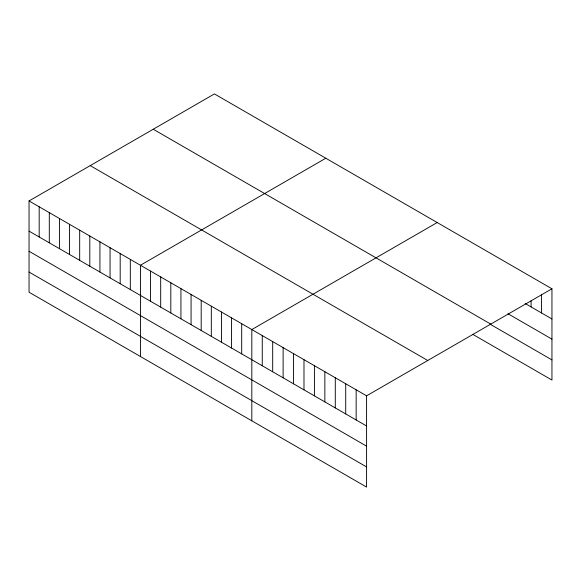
<?xml version="1.0" encoding="UTF-8"?>
<svg xmlns="http://www.w3.org/2000/svg" width="581" height="581" viewBox="0 0 581 581"><rect width="100%" height="100%" fill="white"/><g stroke="black" fill="none" stroke-linecap="round" stroke-linejoin="round"><path stroke-width="0.87" d="M29.05 200.939L366.582 395.814L366.582 487.081L29.05 292.207L29.05 200.939L214.418 93.919L551.95 288.793L551.95 380.061L472.956 334.453M325.803 158.228L140.435 265.248L140.435 356.516M437.188 222.538L251.82 329.558L251.82 420.826M366.582 395.814L551.95 288.793M525.122 303.478L551.95 318.969M507.983 313.747L551.95 339.13M153.246 129.236L490.778 324.111M490.095 324.191L551.95 359.9M90.222 165.621L427.754 360.496M29.05 231.115L366.582 425.989M29.05 251.275L366.582 446.15M29.05 272.046L366.582 466.921M541.514 294.306L541.514 312.948M531.085 300.711L531.085 306.921M356.153 389.793L356.153 419.969M345.717 383.765L345.717 413.941M335.288 377.744L335.288 407.92M324.852 371.724L324.852 401.899M314.415 365.696L314.415 395.872M303.986 359.675L303.986 389.851M293.55 353.655L293.55 383.823M283.121 347.627L283.121 377.803M272.685 341.606L272.685 371.782M262.256 335.578L262.256 365.754M241.696 323.711L241.696 353.887M231.572 317.865L231.572 348.041M221.441 312.019L221.441 342.194M211.317 306.172L211.317 336.348M201.193 300.326L201.193 330.502M191.069 294.48L191.069 324.656M180.938 288.634L180.938 318.809M170.814 282.787L170.814 312.963M160.69 276.941L160.69 307.117M150.559 271.095L150.559 301.27M130.311 259.402L130.311 289.578M120.187 253.556L120.187 283.731M110.056 247.709L110.056 277.885M99.932 241.863L99.932 272.039M89.808 236.017L89.808 266.192M79.677 230.17L79.677 260.346M69.553 224.324L69.553 254.5M59.429 218.478L59.429 248.653M49.305 212.631L49.305 242.807M39.174 206.785L39.174 236.961"/></g></svg>
